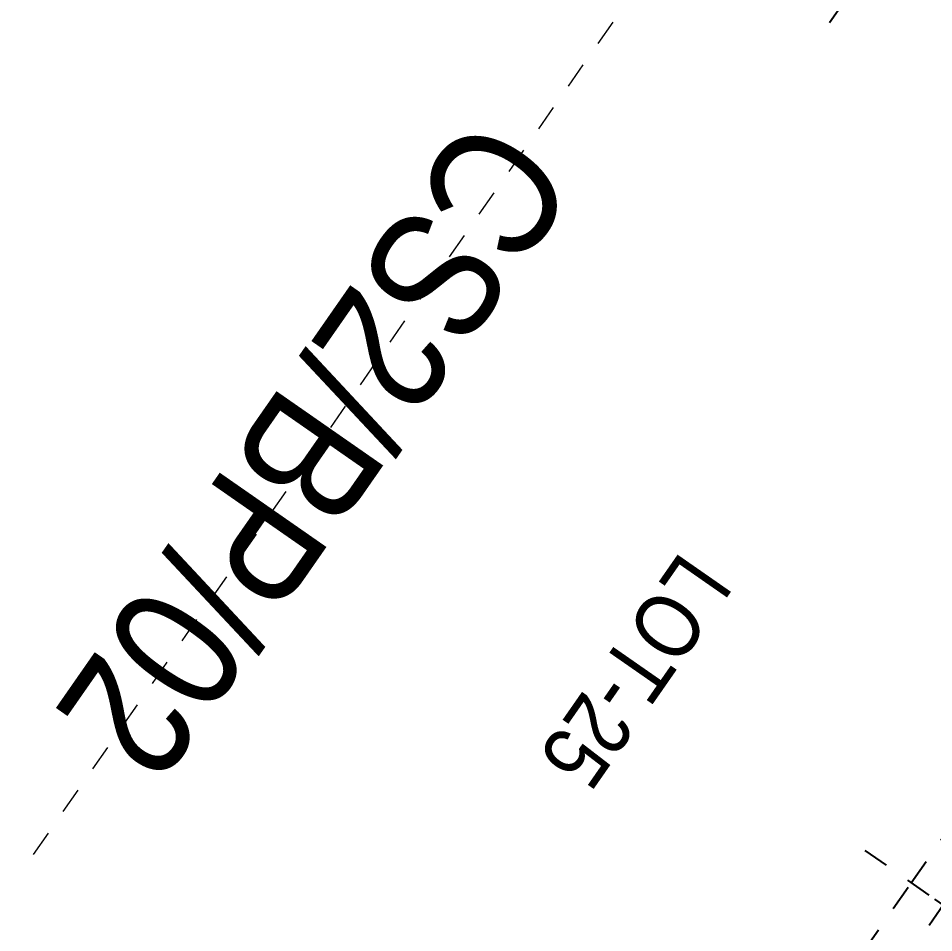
# Model space of a CAD drawing. Extents: x 218857 to 219044, y 632203 to 632441.
# Drawn here: x 218956.907 to 218960.427, y 632391.788 to 632395.305 of the extents above; entities that cross this region are included whole.
import ezdxf
from ezdxf.enums import TextEntityAlignment as Align

# ---------------------------------------------------------------- set-up
doc = ezdxf.new("R2010")
doc.units = 0
doc.header["$MEASUREMENT"] = 0
doc.linetypes.add('TRAZOS', pattern=[19.05, 12.7, -6.35])
doc.layers.get('0').update_dxf_attribs({"color": 4})
doc.layers.get('Defpoints').update_dxf_attribs({"color": 3, "lineweight": 30})
doc.layers.add('PC_T7200_002_SG-GRAL-HIDDEN DATA', color=150, linetype='TRAZOS', true_color=0x007fff, plot=False)
doc.layers.add('PC_T7200_536_SG-LOT 25-BEACON BTZP-5252 PASIVAS', color=7, linetype='Continuous', true_color=0x0000fa)
doc.layers.add('PC_T7200_537_SG-LOT 25-BEACON CBLTRX-3268 EMISORAS', color=6, linetype='Continuous', true_color=0xff00ff)
doc.styles.add('ARIAL NARROW', font='ARIALN.TTF')
doc.styles.get("Standard").update_dxf_attribs({"font": 'arial.ttf'})
doc.dimstyles.new('1-10', dxfattribs={"dimscale": 10, "dimtxt": 0.0018, "dimasz": 0.001, "dimexe": 0.0005, "dimexo": 0.0005, "dimgap": 0.0008, "dimtad": 1, "dimzin": 1, "dimtxsty": 'ARIAL NARROW', "dimblk": 'ARCHTICK', "dimcen": 0.0015, "dimdle": 0.0005, "dimclrd": 256, "dimclre": 256, "dimclrt": 256, "dimazin": 0, "dimtfac": 1, "dimtmove": 0, "dimatfit": 3, "dimfxl": 0.004, "dimfxlon": 1, "dimtfill": 2, "dimtfillclr": 255, "dimlwd": -1, "dimlwe": -1, "dimarcsym": 0})

# ---------------------------------------------------------------- blocks, each defined once
blk = doc.blocks.new('*U149')
at = {"layer": 'PC_T7200_002_SG-GRAL-HIDDEN DATA', "linetype": 'TRAZOS', "ltscale": 0.005}
blk.add_line((1.7592, 2.6489), (5.4731, 1.1632), dxfattribs=at)
at = {"style": 'ARIAL NARROW'}
for tag, height, flags, p in [('AT023', 0.25, 9, (4.7677, 4.7842)), ('AT008', 0.25, 9, (4.6191, 4.4129)), ('AT004', 0.25, 9, (4.4705, 4.0415)), ('AT000', 0.25, 8, (4.3219, 3.6701)), ('AT003', 0.25, 8, (4.1734, 3.2987)), ('AT001', 0.5, 8, (3.6162, 1.906)), ('GIS01', 0.25, 9, (3.3561, 1.2561)), ('GIS02', 0.25, 9, (3.2076, 0.8847)), ('GIS03', 0.25, 9, (3.059, 0.5134)), ('GIS04', 0.25, 9, (2.9104, 0.142)), ('GIS05', 0.25, 9, (2.7618, -0.2294)), ('GIS06', 0.25, 9, (2.6133, -0.6008)), ('GIS07', 0.25, 9, (2.4647, -0.9722)), ('GIS08', 0.25, 9, (2.3161, -1.3436)), ('GIS09', 0.25, 9, (2.1675, -1.7149)), ('GIS10', 0.25, 9, (2.019, -2.0863))]:
    blk.add_attdef(tag, text='', height=height, rotation=338.1955, dxfattribs=dict(at, flags=flags)).set_placement(p, align=Align.MIDDLE_CENTER)
at = {"lineweight": 30, "flags": 57}
for tag, p in [('X=INSERTIONPOINT', (4.0248, 2.9273)), ('Y=INSERTIONPOINT', (3.8762, 2.556))]:
    blk.add_attdef(tag, text='', height=0.25, rotation=338.1955, dxfattribs=at).set_placement(p, align=Align.MIDDLE_CENTER)
at = {"style": 'ARIAL NARROW', "flags": 9}
for tag, rotation, p in [('AT006', 338.1955, (6.4015, 0.7917)), ('AT005', 338.1955, (9.1869, -0.3226)), ('AT007', 293.1955, (11.7758, -1.3583))]:
    blk.add_attdef(tag, text='', height=0.25, rotation=rotation, dxfattribs=at).set_placement(p, align=Align.MIDDLE_LEFT)
blk = doc.blocks.new('_ArchTick')
at = {"color": 0, "linetype": 'ByBlock', "const_width": 0.15}
blk.add_lwpolyline([(-0.5, -0.5), (0.5, 0.5)], dxfattribs=at)
blk = doc.blocks.new('*D22')
at = {"layer": 'Defpoints', "color": 0, "linetype": 'TRAZOS', "ltscale": 0.005, "transparency": 16777216}
for p in [(-2.27, 0.15), (-6.27, 0), (-2.27, 0)]:
    blk.add_point(p, dxfattribs=at)
at = {"layer": 'PC_T7200_002_SG-GRAL-HIDDEN DATA', "ltscale": 0.005, "transparency": 16777216}
for p, q in [((-6.275, 0.15), (-2.265, 0.15)), ((-6.27, 0.11), (-6.27, 0.155)), ((-2.27, 0.11), (-2.27, 0.155))]:
    blk.add_line(p, q, dxfattribs=at)
at = {"layer": 'PC_T7200_002_SG-GRAL-HIDDEN DATA', "linetype": 'TRAZOS', "ltscale": 0.005, "transparency": 16777216, "xscale": 0.01, "yscale": 0.01, "zscale": 0.01, "rotation": 180}
blk.add_blockref('_ArchTick', (-6.27, 0.15), dxfattribs=at)
at = {"layer": 'PC_T7200_002_SG-GRAL-HIDDEN DATA', "linetype": 'TRAZOS', "ltscale": 0.005, "transparency": 16777216, "xscale": 0.01, "yscale": 0.01, "zscale": 0.01}
blk.add_blockref('_ArchTick', (-2.27, 0.15), dxfattribs=at)
at = {"layer": 'PC_T7200_002_SG-GRAL-HIDDEN DATA', "linetype": 'TRAZOS', "ltscale": 0.005, "transparency": 16777216, "insert": (-4.27, 0.1688), "char_height": 0.018, "attachment_point": 5, "style": 'ARIAL NARROW', "bg_fill": 1, "box_fill_scale": 1.1, "bg_fill_color": 255, "bg_fill_transparency": 0}
blk.add_mtext('4,00', dxfattribs=at)
blk = doc.blocks.new('*D24')
at = {"layer": 'Defpoints', "color": 0, "linetype": 'TRAZOS', "ltscale": 0.005, "transparency": 16777216}
for p in [(-0.27, 0.15), (-2.27, 0), (-0.27, 0)]:
    blk.add_point(p, dxfattribs=at)
at = {"layer": 'PC_T7200_002_SG-GRAL-HIDDEN DATA', "ltscale": 0.005, "transparency": 16777216}
for p, q in [((-2.275, 0.15), (-0.265, 0.15)), ((-2.27, 0.11), (-2.27, 0.155)), ((-0.27, 0.11), (-0.27, 0.155))]:
    blk.add_line(p, q, dxfattribs=at)
at = {"layer": 'PC_T7200_002_SG-GRAL-HIDDEN DATA', "linetype": 'TRAZOS', "ltscale": 0.005, "transparency": 16777216, "xscale": 0.01, "yscale": 0.01, "zscale": 0.01, "rotation": 180}
blk.add_blockref('_ArchTick', (-2.27, 0.15), dxfattribs=at)
at = {"layer": 'PC_T7200_002_SG-GRAL-HIDDEN DATA', "linetype": 'TRAZOS', "ltscale": 0.005, "transparency": 16777216, "xscale": 0.01, "yscale": 0.01, "zscale": 0.01}
blk.add_blockref('_ArchTick', (-0.27, 0.15), dxfattribs=at)
at = {"layer": 'PC_T7200_002_SG-GRAL-HIDDEN DATA', "linetype": 'TRAZOS', "ltscale": 0.005, "transparency": 16777216, "insert": (-1.27, 0.1688), "char_height": 0.018, "attachment_point": 5, "style": 'ARIAL NARROW', "bg_fill": 1, "box_fill_scale": 1.1, "bg_fill_color": 255, "bg_fill_transparency": 0}
blk.add_mtext('2,00', dxfattribs=at)
blk = doc.blocks.new('PC_T7200_(CAFS)_BP')
at = {"layer": 'PC_T7200_002_SG-GRAL-HIDDEN DATA', "linetype": 'TRAZOS', "ltscale": 0.005}
for points in [[(-2.27, -0.2175), (-2.27, 0.2175)], [(-0.35, 0), (-2.27, 0), (-6.27, 0)]]:
    blk.add_lwpolyline(points, dxfattribs=at)
for base, p1, p2, picture, middle in [((-2.27, 0.15), (-6.27, 0), (-2.27, 0), '*D22', (-4.27, 0.1688)), ((-0.27, 0.15), (-2.27, 0), (-0.27, 0), '*D24', (-1.27, 0.1688))]:
    dim = blk.add_linear_dim(base=base, p1=p1, p2=p2, dimstyle='1-10', dxfattribs=at)
    dim.commit()
    dim.dimension.update_dxf_attribs({"geometry": picture, "text_midpoint": middle})
blk = doc.blocks.new('*U185')
at = {"layer": 'PC_T7200_002_SG-GRAL-HIDDEN DATA', "linetype": 'TRAZOS', "lineweight": 13, "ltscale": 0.005}
blk.add_line((-4.3306, -2.8332), (-0.3306, -2.8332), dxfattribs=at)
at = {"color": 0, "lineweight": 13}
blk.add_blockref('PC_T7200_(CAFS)_BP', (0, 0), dxfattribs=at)
at = {"lineweight": 13, "style": 'ARIAL NARROW'}
for tag, flags, p in [('AT023', 9, (-2.3305, 0.2668)), ('AT008', 9, (-2.3305, -0.1332)), ('AT004', 9, (-2.3305, -0.5332)), ('AT000', 8, (-2.3305, -0.9332)), ('AT003', 8, (-2.3305, -1.3332)), ('GIS01', 9, (-2.3306, -3.5332)), ('GIS02', 9, (-2.3306, -3.9332)), ('GIS03', 9, (-2.3306, -4.3332)), ('GIS04', 9, (-2.3306, -4.7332)), ('GIS05', 9, (-2.3306, -5.1332)), ('GIS06', 9, (-2.3306, -5.5332)), ('GIS07', 9, (-2.3306, -5.9332)), ('GIS08', 9, (-2.3306, -6.3332)), ('GIS09', 9, (-2.3306, -6.7332)), ('GIS10', 9, (-2.3306, -7.1332))]:
    blk.add_attdef(tag, text='', height=0.25, dxfattribs=dict(at, flags=flags)).set_placement(p, align=Align.MIDDLE_CENTER)
at = {"lineweight": 13, "flags": 104}
for tag, p in [('X=INSERTIONPOINT', (-2.3305, -1.7332)), ('Y=INSERTIONPOINT', (-2.3306, -2.1332))]:
    blk.add_attdef(tag, text='', height=0.25, dxfattribs=at).set_placement(p, align=Align.MIDDLE_CENTER)
at = {"lineweight": 13, "style": 'ARIAL NARROW', "flags": 8}
blk.add_attdef('AT001', text='', height=0.5, rotation=360, dxfattribs=at).set_placement((-2.3306, -2.8332), align=Align.MIDDLE_CENTER)
at = {"lineweight": 13, "style": 'ARIAL NARROW', "flags": 9}
for tag, p in [('AT006', (0.6694, -2.8332)), ('AT005', (3.6694, -2.8332))]:
    blk.add_attdef(tag, text='', height=0.25, dxfattribs=at).set_placement(p, align=Align.MIDDLE_LEFT)
blk.add_attdef('AT007', text='', height=0.25, rotation=315, dxfattribs=at).set_placement((6.4578, -2.8332), align=Align.MIDDLE_LEFT)

msp = doc.modelspace()

# ---------------------------------------------------------------- block references
at = {"layer": 'PC_T7200_536_SG-LOT 25-BEACON BTZP-5252 PASIVAS'}
ref = msp.add_blockref('*U185', (218959.043, 632390.117, 788.965), dxfattribs=dict(at, rotation=235.1515229160942))
ref.add_attrib('AT001', 'CS2/BP/02', dxfattribs={"layer": '0', "height": 0.5, "rotation": 235.1515, "style": 'ARIAL NARROW'}).set_placement((218958.0496, 632393.6485, 788.965), align=Align.MIDDLE_CENTER)
ref.add_attrib('AT003', 'LOT-25', dxfattribs={"layer": '0', "height": 0.25, "rotation": 235.1515, "style": 'ARIAL NARROW'}).set_placement((218959.2806, 632392.7914, 788.965), align=Align.MIDDLE_CENTER)
at = {"layer": 'PC_T7200_537_SG-LOT 25-BEACON CBLTRX-3268 EMISORAS', "rotation": 76.95599428392212}
msp.add_blockref('*U149', (218962.2099, 632392.977), dxfattribs=at)

doc.saveas('drawing.dxf')
